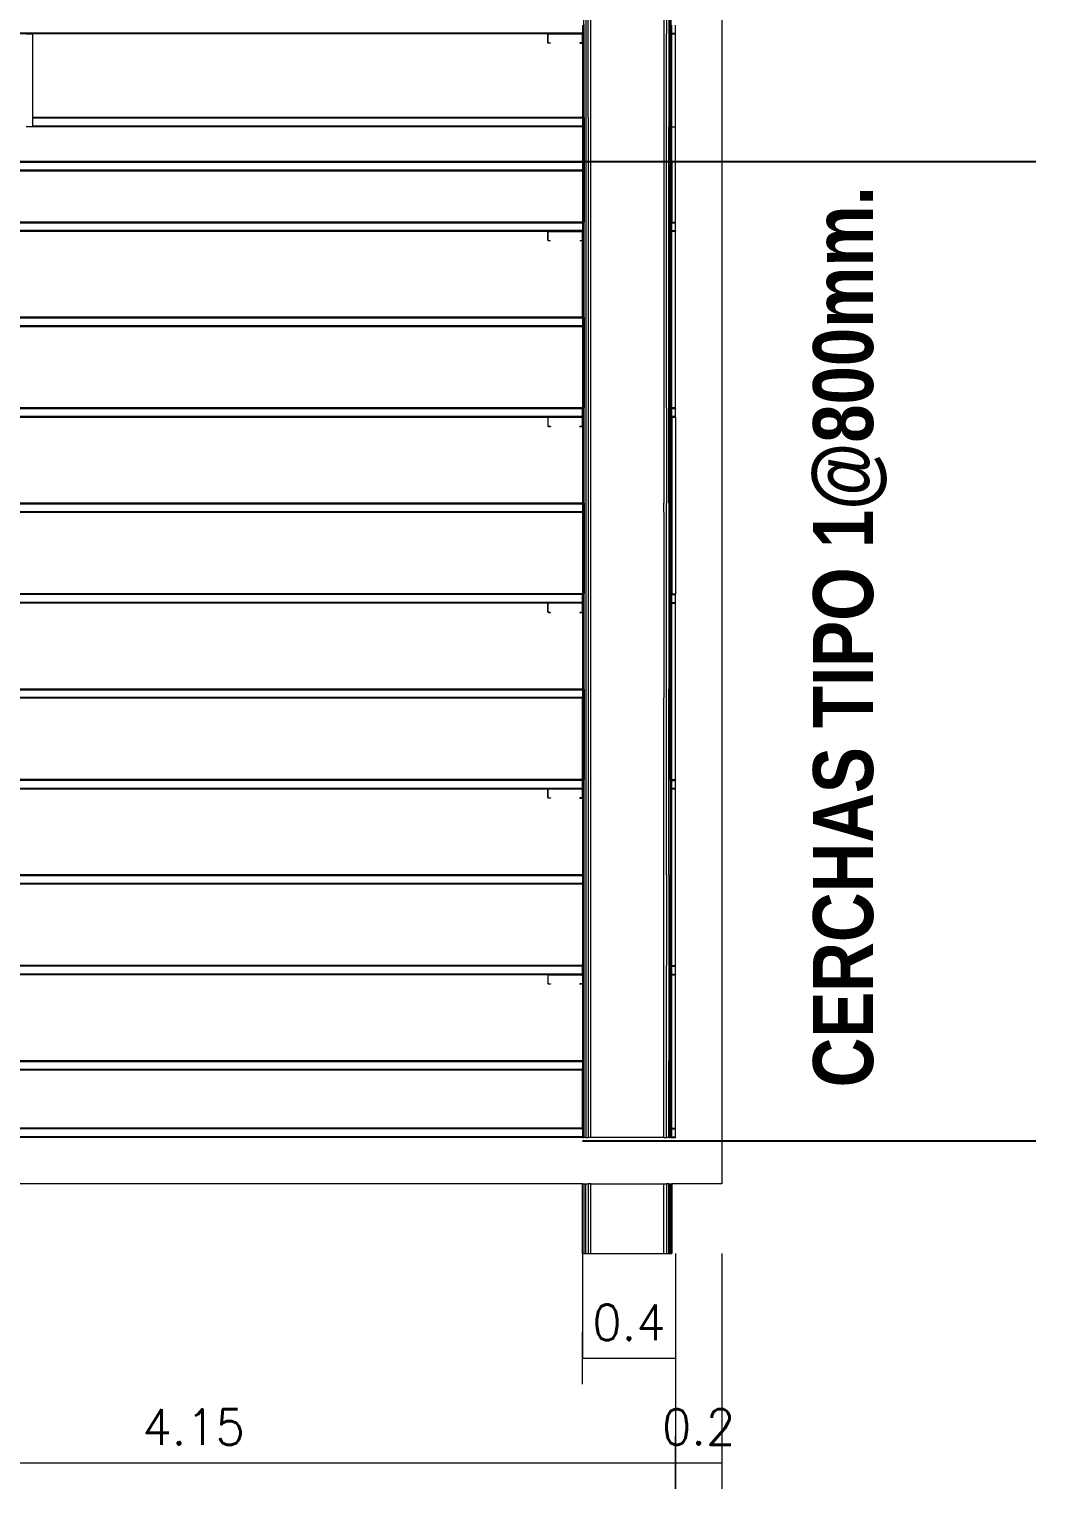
# Model space of a CAD drawing. Header units: millimetres. Extents: x 16 to 499, y 22 to 82.
# Drawn here: x 317.59 to 326.26, y 54.99 to 67.56 of the extents above; entities that cross this region are included whole.
import ezdxf
from ezdxf.enums import TextEntityAlignment as Align

# ---------------------------------------------------------------- set-up
doc = ezdxf.new("R2010")
doc.units = ezdxf.units.MM
doc.layers.add('BARRAS_DE_ACERO', color=7, linetype='Continuous', lineweight=9)
doc.layers.add('COTAS', color=13, linetype='Continuous', lineweight=9)
doc.styles.add('1', font='romans.shx', dxfattribs={"height": 40})
doc.styles.add('CYPETXT', font='romans__.ttf', dxfattribs={"height": 0.2})

msp = doc.modelspace()

# ---------------------------------------------------------------- linework, layer by layer
at = {"color": 2}
for p, q in [((322.361, 66.418), (326.265, 66.418)), ((322.361, 57.989), (326.265, 57.989))]:
    msp.add_line(p, q, dxfattribs=at)
at = {"layer": 'BARRAS_DE_ACERO'}
for p, q in [((323.561, 76.319), (323.561, 66.718)), ((322.431, 58.018), (322.431, 75.918)), ((322.389, 73.975), (322.389, 67.52)), ((323.084, 69.198), (323.084, 67.518)), ((323.121, 69.198), (323.121, 65.898)), ((323.103, 68.377), (323.103, 66.718)), ((322.371, 67.518), (322.371, 68.298)), ((322.408, 66.797), (322.408, 68.3)), ((322.376, 66.797), (322.376, 67.598)), ((317.622, 67.518), (317.622, 66.798)), ((322.371, 66.718), (322.371, 67.518)), ((322.389, 67.52), (322.389, 65.897)), ((323.084, 66.344), (323.084, 67.518)), ((323.131, 67.524), (323.131, 67.592)), ((323.131, 67.522), (323.161, 67.522)), ((323.131, 67.52), (323.131, 67.522)), ((323.131, 67.518), (323.131, 67.519)), ((323.161, 67.522), (323.161, 67.524)), ((322.361, 67.444), (322.361, 66.798)), ((317.622, 66.718), (317.568, 66.718)), ((317.622, 66.797), (317.622, 66.795)), ((317.622, 66.72), (317.622, 66.719)), ((317.622, 66.719), (317.622, 66.718)), ((322.361, 66.718), (317.622, 66.718)), ((322.361, 66.798), (322.361, 66.798)), ((322.361, 66.797), (322.361, 66.795)), ((322.361, 66.795), (322.361, 66.792)), ((322.361, 66.722), (322.361, 66.724)), ((322.361, 66.719), (322.361, 66.718)), ((322.361, 66.718), (322.361, 66.418)), ((322.371, 64.298), (322.371, 66.718)), ((322.408, 66.797), (322.408, 66.34)), ((323.061, 66.797), (323.061, 66.344)), ((323.103, 65.077), (323.103, 66.718)), ((323.131, 66.418), (323.131, 66.718)), ((323.161, 66.418), (323.161, 66.718)), ((323.561, 66.718), (323.561, 66.418)), ((322.361, 66.418), (322.361, 66.417)), ((322.361, 66.415), (322.361, 66.417)), ((322.361, 66.344), (322.361, 66.342)), ((322.361, 66.342), (322.361, 66.34)), ((323.061, 66.344), (323.061, 65.002)), ((323.084, 65.078), (323.084, 66.344)), ((323.131, 66.418), (323.131, 65.898)), ((323.131, 66.418), (323.161, 66.418)), ((323.161, 65.898), (323.161, 66.418)), ((323.561, 66.418), (323.561, 57.618)), ((314.912, 66.34), (322.361, 66.34)), ((322.361, 66.339), (314.912, 66.339)), ((322.361, 66.34), (322.361, 66.339)), ((322.361, 66.338), (322.361, 66.339)), ((322.361, 66.338), (322.361, 65.898)), ((322.408, 66.34), (322.408, 65.004)), ((322.376, 65.078), (322.376, 65.898)), ((323.121, 62.698), (323.121, 65.898)), ((323.131, 65.898), (323.161, 65.898)), ((323.131, 65.898), (323.161, 65.898)), ((323.131, 65.898), (323.131, 65.898)), ((323.131, 65.897), (323.131, 65.898)), ((323.131, 65.895), (323.131, 65.897)), ((323.131, 65.892), (323.131, 65.895)), ((323.131, 65.824), (323.131, 65.892)), ((323.161, 65.898), (323.161, 65.898)), ((323.131, 65.822), (323.131, 65.824)), ((323.131, 65.82), (323.131, 65.822)), ((323.131, 65.822), (323.161, 65.822)), ((323.131, 65.819), (323.131, 65.82)), ((323.131, 65.82), (323.161, 65.82)), ((323.131, 65.818), (323.131, 65.819)), ((323.131, 64.298), (323.131, 65.818)), ((323.131, 65.818), (323.161, 65.818)), ((323.161, 65.822), (323.161, 65.824)), ((323.161, 65.822), (323.161, 65.82)), ((323.161, 65.819), (323.161, 65.818)), ((323.161, 64.298), (323.161, 65.818)), ((322.361, 65.078), (314.912, 65.078)), ((322.361, 64.999), (314.912, 64.999)), ((322.361, 64.998), (314.912, 64.998)), ((322.361, 65.08), (322.361, 65.078)), ((322.361, 65.077), (322.361, 65.078)), ((322.361, 65.072), (322.361, 65.004)), ((322.361, 65.004), (322.361, 65.002)), ((322.361, 65), (322.361, 64.999)), ((322.361, 64.999), (322.361, 64.998)), ((322.376, 65.078), (322.376, 64.298)), ((322.408, 65.004), (322.408, 63.478)), ((323.061, 65.002), (323.061, 63.477)), ((323.084, 64.298), (323.084, 65.078)), ((323.103, 63.477), (323.103, 65.077)), ((322.371, 61.097), (322.371, 64.298)), ((322.376, 63.478), (322.376, 64.298)), ((323.084, 64.298), (323.084, 63.478)), ((323.131, 64.298), (323.131, 64.298)), ((323.131, 64.295), (323.131, 64.297)), ((323.131, 64.224), (323.131, 64.292)), ((323.131, 64.22), (323.131, 64.222)), ((323.161, 64.22), (323.131, 64.22)), ((323.161, 64.295), (323.161, 64.294)), ((323.161, 64.224), (323.161, 64.292)), ((323.161, 64.22), (323.161, 64.222)), ((323.161, 64.218), (323.161, 63.379)), ((322.361, 64.144), (322.361, 63.48)), ((321.062, 63.478), (314.912, 63.478)), ((322.361, 63.478), (314.912, 63.478)), ((322.361, 63.48), (322.361, 63.478)), ((322.361, 63.472), (322.361, 63.404)), ((322.376, 63.478), (322.376, 62.698)), ((322.408, 63.478), (322.408, 62.698)), ((323.061, 63.4), (323.061, 63.477)), ((323.084, 62.698), (323.084, 63.478)), ((323.103, 63.477), (323.103, 61.877)), ((322.361, 63.4), (314.912, 63.4)), ((322.361, 63.399), (314.912, 63.399)), ((322.361, 63.398), (314.912, 63.398)), ((322.361, 63.402), (322.361, 63.4)), ((322.361, 63.398), (322.361, 62.698)), ((322.376, 61.878), (322.376, 62.698)), ((322.408, 62.698), (322.408, 61.804)), ((323.084, 61.878), (323.084, 62.698)), ((323.121, 62.698), (323.121, 61.098)), ((323.131, 62.698), (323.161, 62.698)), ((323.131, 62.698), (323.131, 62.698)), ((323.131, 62.697), (323.131, 62.698)), ((323.131, 62.695), (323.131, 62.697)), ((323.131, 62.692), (323.131, 62.695)), ((323.131, 62.624), (323.131, 62.692)), ((323.131, 62.622), (323.131, 62.624)), ((323.131, 62.62), (323.131, 62.622)), ((323.131, 62.622), (323.161, 62.622)), ((323.131, 62.619), (323.131, 62.62)), ((323.131, 62.618), (323.131, 62.619)), ((323.161, 62.697), (323.161, 62.695)), ((323.161, 62.695), (323.161, 62.694)), ((323.161, 61.098), (323.161, 62.618)), ((322.361, 62.544), (322.361, 61.88)), ((322.361, 61.878), (314.912, 61.878)), ((322.361, 61.88), (322.361, 61.878)), ((322.361, 61.877), (322.361, 61.878)), ((322.361, 61.877), (322.361, 61.875)), ((322.361, 61.872), (322.361, 61.804)), ((322.376, 61.878), (322.376, 61.098)), ((323.084, 61.098), (323.084, 61.878)), ((323.103, 60.277), (323.103, 61.877)), ((322.361, 61.804), (314.912, 61.804)), ((322.361, 61.8), (314.912, 61.8)), ((322.361, 61.799), (314.912, 61.799)), ((322.361, 61.798), (314.912, 61.798)), ((322.361, 61.802), (322.361, 61.8)), ((322.361, 61.8), (322.361, 61.799)), ((322.361, 61.798), (322.361, 61.799)), ((322.361, 61.098), (322.361, 61.798)), ((322.408, 61.804), (322.408, 60.278)), ((323.061, 60.278), (323.061, 61.802)), ((322.371, 59.422), (322.371, 61.097)), ((323.084, 60.278), (323.084, 61.098)), ((323.116, 61.098), (323.116, 59.498)), ((323.121, 58.018), (323.121, 61.098)), ((323.131, 61.098), (323.161, 61.098)), ((323.131, 61.098), (323.161, 61.098)), ((323.131, 61.098), (323.131, 61.098)), ((323.131, 61.097), (323.131, 61.098)), ((323.131, 61.097), (323.131, 61.095)), ((323.131, 61.092), (323.131, 61.095)), ((323.131, 61.024), (323.131, 61.092)), ((323.161, 61.098), (323.161, 61.098)), ((323.161, 61.097), (323.161, 61.095)), ((323.161, 61.095), (323.161, 61.094)), ((322.361, 60.944), (322.361, 60.28)), ((323.131, 61.022), (323.131, 61.024)), ((323.131, 61.02), (323.131, 61.022)), ((323.131, 61.022), (323.161, 61.022)), ((323.131, 61.018), (323.131, 61.019)), ((323.161, 59.498), (323.161, 61.018)), ((322.361, 60.278), (314.912, 60.278)), ((321.062, 60.278), (314.912, 60.278)), ((314.912, 60.275), (322.361, 60.275)), ((322.361, 60.199), (314.912, 60.199)), ((322.361, 60.198), (314.912, 60.198)), ((321.062, 60.278), (322.361, 60.278)), ((322.361, 60.28), (322.361, 60.278)), ((322.361, 60.277), (322.361, 60.278)), ((322.361, 60.278), (322.361, 60.278)), ((322.361, 60.277), (322.361, 60.275)), ((322.361, 60.272), (322.361, 60.204)), ((322.361, 60.199), (322.361, 60.2)), ((322.361, 60.198), (322.361, 60.199)), ((322.361, 60.198), (322.361, 59.498)), ((322.408, 60.278), (322.408, 59.498)), ((323.084, 60.278), (323.084, 59.498)), ((323.103, 60.277), (323.103, 58.678)), ((322.408, 59.498), (322.408, 58.018)), ((323.084, 58.678), (323.084, 59.498)), ((323.131, 59.498), (323.161, 59.498)), ((323.131, 59.498), (323.148, 59.498)), ((323.131, 59.498), (323.131, 59.498)), ((323.131, 59.497), (323.161, 59.497)), ((323.148, 59.498), (323.161, 59.498)), ((323.161, 59.498), (323.161, 59.497)), ((323.161, 59.498), (323.161, 59.498)), ((322.361, 59.344), (322.361, 58.68)), ((322.371, 58.018), (322.371, 59.422)), ((323.131, 59.422), (323.161, 59.422)), ((323.131, 59.42), (323.131, 59.422)), ((323.131, 59.42), (323.161, 59.42)), ((323.131, 59.419), (323.131, 59.42)), ((323.131, 59.418), (323.161, 59.418)), ((323.131, 58.098), (323.131, 59.418)), ((323.161, 59.422), (323.161, 59.424)), ((323.161, 59.422), (323.161, 59.42)), ((323.161, 59.42), (323.161, 59.419)), ((323.161, 59.419), (323.161, 59.418)), ((323.161, 58.098), (323.161, 59.418)), ((322.361, 58.678), (314.912, 58.678)), ((322.361, 58.68), (322.361, 58.678)), ((322.361, 58.677), (322.361, 58.678)), ((322.389, 58.678), (322.389, 58.018)), ((323.084, 58.018), (323.084, 58.678)), ((323.103, 58.018), (323.103, 58.678)), ((322.361, 58.599), (314.912, 58.599)), ((322.361, 58.598), (314.912, 58.598)), ((322.361, 58.672), (322.361, 58.604)), ((322.361, 58.604), (322.361, 58.602)), ((322.361, 58.6), (322.361, 58.599)), ((322.361, 58.598), (322.361, 58.599)), ((322.361, 58.098), (322.361, 58.598)), ((323.131, 58.098), (323.161, 58.098)), ((323.131, 58.098), (323.161, 58.098)), ((323.131, 58.098), (323.131, 58.098)), ((323.131, 58.095), (323.131, 58.092)), ((323.131, 58.024), (323.131, 58.092)), ((323.161, 58.098), (323.161, 58.098)), ((323.161, 58.095), (323.161, 58.094)), ((323.161, 58.024), (323.161, 58.092)), ((323.061, 58.018), (322.431, 58.018)), ((323.061, 58.018), (323.084, 58.018)), ((323.103, 58.018), (323.084, 58.018)), ((323.121, 58.018), (323.116, 58.018)), ((323.121, 58.018), (323.131, 58.018)), ((323.131, 58.024), (323.161, 58.024)), ((323.131, 58.022), (323.161, 58.022)), ((323.131, 58.02), (323.161, 58.02)), ((323.161, 58.022), (323.161, 58.024)), ((323.161, 58.019), (323.161, 58.018)), ((322.361, 57.618), (314.561, 57.618)), ((322.361, 57.018), (322.361, 57.618)), ((322.371, 57.618), (322.371, 57.018)), ((322.376, 57.618), (322.389, 57.618)), ((322.376, 57.018), (322.376, 57.618)), ((322.389, 57.618), (322.408, 57.618)), ((322.389, 57.018), (322.389, 57.618)), ((322.408, 57.618), (322.408, 57.018)), ((322.431, 57.618), (322.408, 57.618)), ((322.431, 57.018), (322.431, 57.618)), ((322.431, 57.618), (323.061, 57.618)), ((323.061, 57.618), (323.084, 57.618)), ((323.061, 57.018), (323.061, 57.618)), ((323.084, 57.618), (323.084, 57.018)), ((323.103, 57.618), (323.084, 57.618)), ((323.103, 57.018), (323.103, 57.618)), ((323.103, 57.618), (323.116, 57.618)), ((323.116, 57.618), (323.121, 57.618)), ((323.116, 57.018), (323.116, 57.618)), ((323.121, 57.018), (323.121, 57.618)), ((323.121, 57.618), (323.131, 57.618)), ((323.131, 57.618), (323.131, 57.018)), ((323.561, 57.618), (323.131, 57.618)), ((322.371, 57.018), (322.361, 57.018)), ((322.371, 57.018), (322.376, 57.018)), ((322.376, 57.018), (322.389, 57.018)), ((322.389, 57.018), (322.408, 57.018)), ((322.408, 57.018), (322.431, 57.018)), ((323.084, 57.018), (323.103, 57.018)), ((323.103, 57.018), (323.116, 57.018))]:
    msp.add_line(p, q, dxfattribs=at)
at = {"layer": 'BARRAS_DE_ACERO', "color": 2}
for p, q in [((322.361, 67.519), (312.011, 67.519)), ((312.067, 67.52), (322.361, 67.52)), ((312.069, 67.522), (322.361, 67.522)), ((322.361, 67.524), (312.07, 67.524)), ((317.568, 67.518), (317.622, 67.518)), ((322.061, 67.515), (322.063, 67.517)), ((322.061, 67.515), (322.061, 67.512)), ((322.061, 67.444), (322.061, 67.512)), ((322.063, 67.517), (322.065, 67.518)), ((322.064, 67.515), (322.063, 67.514)), ((322.063, 67.512), (322.063, 67.514)), ((322.063, 67.512), (322.063, 67.444)), ((322.064, 67.515), (322.065, 67.516)), ((322.065, 67.516), (322.067, 67.516)), ((322.355, 67.518), (322.067, 67.518)), ((322.355, 67.516), (322.067, 67.516)), ((322.357, 67.516), (322.355, 67.516)), ((322.359, 67.517), (322.357, 67.518)), ((322.358, 67.515), (322.357, 67.516)), ((322.361, 67.515), (322.359, 67.517)), ((322.36, 67.518), (322.361, 67.519)), ((322.361, 67.518), (322.36, 67.518)), ((322.361, 67.592), (322.361, 67.524)), ((322.361, 67.524), (322.361, 67.522)), ((322.361, 67.522), (322.361, 67.524)), ((322.361, 67.522), (322.361, 67.52)), ((322.361, 67.522), (322.361, 67.522)), ((322.361, 67.52), (322.361, 67.519)), ((322.361, 67.52), (322.361, 67.52)), ((322.361, 67.519), (322.361, 67.519)), ((322.361, 67.518), (322.361, 67.519)), ((322.361, 67.518), (322.361, 67.512)), ((322.361, 67.512), (322.361, 67.515)), ((322.061, 67.442), (322.061, 67.444)), ((322.063, 67.44), (322.061, 67.442)), ((322.063, 67.443), (322.063, 67.444)), ((322.063, 67.443), (322.064, 67.442)), ((322.065, 67.439), (322.063, 67.44)), ((322.065, 67.441), (322.064, 67.442)), ((322.067, 67.438), (322.065, 67.439)), ((322.085, 67.438), (322.067, 67.438)), ((322.085, 67.438), (322.085, 67.44)), ((322.337, 67.44), (322.337, 67.438)), ((322.355, 67.44), (322.337, 67.44)), ((322.337, 67.438), (322.355, 67.438)), ((322.357, 67.441), (322.355, 67.44)), ((322.355, 67.438), (322.357, 67.439)), ((322.358, 67.442), (322.357, 67.441)), ((322.357, 67.439), (322.359, 67.44)), ((322.361, 67.442), (322.359, 67.44)), ((322.361, 67.442), (322.361, 67.444)), ((307.962, 65.897), (322.361, 65.897)), ((307.962, 65.895), (322.361, 65.895)), ((322.361, 65.898), (314.854, 65.898)), ((322.36, 65.898), (314.912, 65.898)), ((322.361, 65.897), (322.361, 65.895)), ((322.361, 65.897), (322.361, 65.897)), ((322.361, 65.897), (322.361, 65.895)), ((322.361, 65.892), (322.361, 65.824)), ((322.361, 65.82), (307.962, 65.82)), ((314.852, 65.819), (322.361, 65.819)), ((322.067, 65.818), (317.281, 65.818)), ((322.063, 65.817), (322.061, 65.815)), ((322.065, 65.818), (322.063, 65.817)), ((322.063, 65.812), (322.063, 65.744)), ((322.063, 65.743), (322.063, 65.744)), ((322.063, 65.743), (322.064, 65.742)), ((322.063, 65.74), (322.065, 65.739)), ((322.064, 65.815), (322.065, 65.816)), ((322.067, 65.818), (322.065, 65.818)), ((322.065, 65.816), (322.067, 65.816)), ((322.065, 65.739), (322.067, 65.738)), ((322.355, 65.818), (322.067, 65.818)), ((322.067, 65.816), (322.355, 65.816)), ((322.067, 65.74), (322.085, 65.74)), ((322.067, 65.738), (322.085, 65.738)), ((322.085, 65.74), (322.085, 65.738)), ((322.361, 65.822), (322.326, 65.822)), ((322.337, 65.74), (322.337, 65.738)), ((322.337, 65.74), (322.355, 65.74)), ((322.337, 65.738), (322.355, 65.738)), ((322.357, 65.818), (322.355, 65.818)), ((322.355, 65.816), (322.357, 65.816)), ((322.357, 65.741), (322.355, 65.74)), ((322.355, 65.738), (322.357, 65.739)), ((322.359, 65.817), (322.357, 65.818)), ((322.358, 65.815), (322.357, 65.816)), ((322.358, 65.742), (322.357, 65.741)), ((322.359, 65.743), (322.358, 65.742)), ((322.361, 65.815), (322.359, 65.817)), ((322.359, 65.744), (322.359, 65.812)), ((322.359, 65.743), (322.359, 65.744)), ((322.36, 65.818), (322.361, 65.819)), ((322.361, 65.824), (322.361, 65.822)), ((322.361, 65.824), (322.361, 65.822)), ((322.361, 65.822), (322.361, 65.82)), ((322.361, 65.822), (322.361, 65.822)), ((322.361, 65.82), (322.361, 65.822)), ((322.361, 65.82), (322.361, 65.819)), ((322.361, 65.82), (322.361, 65.82)), ((322.361, 65.82), (322.361, 65.819)), ((322.361, 65.819), (322.361, 65.819)), ((322.361, 65.819), (322.361, 65.818)), ((322.361, 65.818), (322.361, 65.812)), ((322.361, 65.812), (322.361, 65.815)), ((322.361, 64.297), (307.962, 64.297)), ((322.361, 64.295), (307.962, 64.295)), ((307.962, 64.292), (322.361, 64.292)), ((307.962, 64.222), (322.326, 64.222)), ((307.962, 64.22), (322.361, 64.22)), ((314.852, 64.219), (322.361, 64.219)), ((322.361, 64.298), (314.854, 64.298)), ((317.281, 64.218), (322.067, 64.218)), ((322.063, 64.217), (322.061, 64.215)), ((322.061, 64.212), (322.061, 64.215)), ((322.061, 64.212), (322.061, 64.144)), ((322.063, 64.217), (322.065, 64.218)), ((322.064, 64.215), (322.065, 64.216)), ((322.067, 64.218), (322.065, 64.218)), ((322.065, 64.216), (322.067, 64.216)), ((322.355, 64.218), (322.067, 64.218)), ((322.355, 64.216), (322.067, 64.216)), ((322.361, 64.222), (322.326, 64.222)), ((322.357, 64.218), (322.355, 64.218)), ((322.36, 64.218), (322.355, 64.218)), ((322.355, 64.216), (322.357, 64.216)), ((322.359, 64.217), (322.357, 64.218)), ((322.358, 64.215), (322.357, 64.216)), ((322.358, 64.215), (322.359, 64.214)), ((322.361, 64.215), (322.359, 64.217)), ((322.359, 64.214), (322.359, 64.212)), ((322.359, 64.144), (322.359, 64.212)), ((322.36, 64.218), (322.361, 64.219)), ((322.361, 64.218), (322.36, 64.218)), ((322.361, 64.298), (322.361, 64.297)), ((322.361, 64.298), (322.361, 64.298)), ((322.361, 64.297), (322.361, 64.297)), ((322.361, 64.224), (322.361, 64.292)), ((322.361, 64.222), (322.361, 64.22)), ((322.361, 64.22), (322.361, 64.219)), ((322.361, 64.22), (322.361, 64.22)), ((322.361, 64.219), (322.361, 64.219)), ((322.361, 64.218), (322.361, 64.219)), ((322.361, 64.218), (322.361, 64.212)), ((322.361, 64.212), (322.361, 64.215)), ((322.061, 64.144), (322.061, 64.142)), ((322.063, 64.143), (322.063, 64.144)), ((322.063, 64.143), (322.064, 64.142)), ((322.067, 64.138), (322.065, 64.139)), ((322.067, 64.14), (322.085, 64.14)), ((322.067, 64.138), (322.085, 64.138)), ((322.085, 64.14), (322.085, 64.138)), ((322.337, 64.14), (322.355, 64.14)), ((322.337, 64.138), (322.337, 64.14)), ((322.337, 64.138), (322.355, 64.138)), ((322.357, 64.141), (322.355, 64.14)), ((322.355, 64.138), (322.357, 64.139)), ((322.358, 64.142), (322.357, 64.141)), ((322.357, 64.139), (322.359, 64.14)), ((322.358, 64.142), (322.359, 64.143)), ((322.359, 64.144), (322.359, 64.143)), ((314.856, 62.698), (322.361, 62.698)), ((314.912, 62.698), (322.36, 62.698)), ((322.361, 62.698), (322.361, 62.698)), ((322.361, 62.698), (322.361, 62.697)), ((322.361, 62.622), (307.962, 62.622)), ((307.962, 62.62), (322.361, 62.62)), ((322.067, 62.618), (317.281, 62.618)), ((322.063, 62.617), (322.061, 62.615)), ((322.061, 62.612), (322.061, 62.615)), ((322.061, 62.612), (322.061, 62.544)), ((322.065, 62.618), (322.063, 62.617)), ((322.065, 62.616), (322.064, 62.615)), ((322.067, 62.618), (322.065, 62.618)), ((322.067, 62.616), (322.065, 62.616)), ((322.355, 62.618), (322.067, 62.618)), ((322.355, 62.616), (322.067, 62.616)), ((322.357, 62.618), (322.355, 62.618)), ((322.36, 62.618), (322.355, 62.618)), ((322.355, 62.616), (322.357, 62.616)), ((322.358, 62.615), (322.357, 62.616)), ((322.358, 62.615), (322.359, 62.614)), ((322.359, 62.612), (322.359, 62.614)), ((322.36, 62.618), (322.361, 62.619)), ((322.361, 62.618), (322.36, 62.618)), ((322.361, 62.697), (322.361, 62.695)), ((322.361, 62.697), (322.361, 62.695)), ((322.361, 62.697), (322.361, 62.697)), ((322.361, 62.622), (322.361, 62.62)), ((322.361, 62.622), (322.361, 62.622)), ((322.361, 62.62), (322.361, 62.619)), ((322.361, 62.62), (322.361, 62.62)), ((322.361, 62.619), (322.361, 62.619)), ((322.361, 62.618), (322.361, 62.619)), ((322.361, 62.612), (322.361, 62.618)), ((322.361, 62.612), (322.361, 62.615)), ((322.061, 62.544), (322.061, 62.542)), ((322.061, 62.542), (322.063, 62.54)), ((322.063, 62.543), (322.064, 62.542)), ((322.063, 62.54), (322.065, 62.539)), ((322.065, 62.539), (322.067, 62.538)), ((322.067, 62.54), (322.085, 62.54)), ((322.067, 62.538), (322.085, 62.538)), ((322.085, 62.538), (322.085, 62.54)), ((322.337, 62.54), (322.355, 62.54)), ((322.337, 62.54), (322.337, 62.538)), ((322.337, 62.538), (322.355, 62.538)), ((322.355, 62.54), (322.357, 62.541)), ((322.355, 62.538), (322.357, 62.539)), ((322.357, 62.539), (322.359, 62.54)), ((322.361, 62.542), (322.359, 62.54)), ((322.361, 62.542), (322.361, 62.544)), ((322.361, 61.097), (314.854, 61.097)), ((322.36, 61.098), (314.912, 61.098)), ((322.361, 61.098), (322.361, 61.098)), ((322.361, 61.097), (322.361, 61.097)), ((322.361, 61.024), (322.361, 61.092)), ((307.962, 61.024), (322.361, 61.024)), ((314.57, 61.02), (322.361, 61.02)), ((322.361, 61.019), (314.852, 61.019)), ((317.281, 61.018), (322.067, 61.018)), ((322.061, 60.944), (322.061, 60.942)), ((322.064, 61.015), (322.063, 61.014)), ((322.063, 61.012), (322.063, 61.014)), ((322.063, 61.012), (322.063, 60.944)), ((322.063, 60.943), (322.063, 60.944)), ((322.063, 60.943), (322.064, 60.942)), ((322.064, 61.015), (322.065, 61.016)), ((322.064, 60.942), (322.065, 60.941)), ((322.067, 60.94), (322.065, 60.941)), ((322.355, 61.018), (322.067, 61.018)), ((322.067, 60.94), (322.085, 60.94)), ((322.085, 60.938), (322.067, 60.938)), ((322.085, 60.94), (322.085, 60.938)), ((322.355, 60.94), (322.337, 60.94)), ((322.337, 60.938), (322.337, 60.94)), ((322.337, 60.938), (322.355, 60.938)), ((322.355, 61.016), (322.357, 61.016)), ((322.355, 60.94), (322.357, 60.941)), ((322.358, 61.015), (322.357, 61.016)), ((322.358, 61.015), (322.359, 61.014)), ((322.359, 61.014), (322.359, 61.012)), ((322.359, 60.944), (322.359, 61.012)), ((322.361, 61.019), (322.36, 61.018)), ((322.361, 61.018), (322.36, 61.018)), ((322.361, 61.022), (322.361, 61.024)), ((322.361, 61.022), (322.361, 61.02)), ((322.361, 61.022), (322.361, 61.022)), ((322.361, 61.02), (322.361, 61.019)), ((322.361, 61.019), (322.361, 61.02)), ((322.361, 61.02), (322.361, 61.02)), ((322.361, 61.019), (322.361, 61.018)), ((322.361, 61.019), (322.361, 61.019)), ((322.361, 61.018), (322.361, 61.012)), ((322.361, 60.942), (322.361, 60.944)), ((307.962, 59.497), (322.361, 59.497)), ((307.962, 59.495), (322.361, 59.495)), ((322.361, 59.498), (314.861, 59.498)), ((322.36, 59.498), (314.912, 59.498)), ((322.361, 59.498), (322.361, 59.498)), ((322.361, 59.498), (322.361, 59.497)), ((322.361, 59.497), (322.361, 59.495)), ((322.361, 59.497), (322.361, 59.495)), ((322.361, 59.497), (322.361, 59.497)), ((322.361, 59.424), (322.361, 59.492)), ((322.361, 59.424), (307.962, 59.424)), ((322.326, 59.422), (307.962, 59.422)), ((322.361, 59.42), (314.57, 59.42)), ((322.361, 59.419), (314.858, 59.419)), ((322.067, 59.418), (317.281, 59.418)), ((322.061, 59.415), (322.063, 59.417)), ((322.061, 59.415), (322.061, 59.412)), ((322.061, 59.412), (322.061, 59.344)), ((322.065, 59.418), (322.063, 59.417)), ((322.063, 59.412), (322.063, 59.344)), ((322.065, 59.416), (322.064, 59.415)), ((322.064, 59.342), (322.065, 59.341)), ((322.065, 59.418), (322.067, 59.418)), ((322.067, 59.416), (322.065, 59.416)), ((322.067, 59.34), (322.065, 59.341)), ((322.067, 59.418), (322.355, 59.418)), ((322.355, 59.416), (322.067, 59.416)), ((322.067, 59.34), (322.085, 59.34)), ((322.085, 59.338), (322.067, 59.338)), ((322.085, 59.34), (322.085, 59.338)), ((322.337, 59.338), (322.337, 59.34)), ((322.355, 59.34), (322.337, 59.34)), ((322.355, 59.338), (322.337, 59.338)), ((322.355, 59.416), (322.357, 59.416)), ((322.355, 59.34), (322.357, 59.341)), ((322.355, 59.338), (322.357, 59.339)), ((322.357, 59.418), (322.359, 59.417)), ((322.358, 59.415), (322.357, 59.416)), ((322.358, 59.342), (322.357, 59.341)), ((322.359, 59.414), (322.358, 59.415)), ((322.359, 59.343), (322.358, 59.342)), ((322.359, 59.417), (322.361, 59.415)), ((322.359, 59.412), (322.359, 59.414)), ((322.359, 59.412), (322.359, 59.344)), ((322.359, 59.343), (322.359, 59.344)), ((322.36, 59.418), (322.361, 59.419)), ((322.361, 59.418), (322.36, 59.418)), ((322.361, 59.422), (322.361, 59.424)), ((322.361, 59.424), (322.361, 59.422)), ((322.361, 59.422), (322.361, 59.42)), ((322.361, 59.42), (322.361, 59.419)), ((322.361, 59.42), (322.361, 59.42)), ((322.361, 59.419), (322.361, 59.419)), ((322.361, 58.098), (317.194, 58.098)), ((317.194, 58.098), (322.36, 58.098)), ((317.194, 58.097), (322.329, 58.097)), ((317.194, 58.095), (322.361, 58.095)), ((322.361, 58.092), (317.194, 58.092)), ((322.361, 58.097), (322.361, 58.095)), ((322.361, 58.097), (322.361, 58.097)), ((314.861, 58.024), (322.361, 58.024)), ((322.361, 58.022), (314.861, 58.022)), ((322.36, 58.018), (322.361, 58.018)), ((322.361, 58.024), (322.361, 58.022)), ((322.361, 58.022), (322.361, 58.02)), ((322.361, 58.02), (322.361, 58.02)), ((322.361, 58.02), (322.361, 58.019)), ((322.361, 58.02), (322.361, 58.019)), ((322.361, 58.019), (322.361, 58.019)), ((322.361, 58.019), (322.361, 58.018)), ((322.361, 58.018), (322.371, 58.018)), ((322.371, 58.018), (322.376, 58.018)), ((322.389, 58.018), (322.376, 58.018)), ((322.389, 58.018), (322.408, 58.018)), ((322.431, 58.018), (322.408, 58.018))]:
    msp.add_line(p, q, dxfattribs=at)
at = {"layer": 'BARRAS_DE_ACERO'}
for points in [[(323.061, 69.977), (323.061, 69.9), (323.061, 68.377), (323.061, 68.3), (323.061, 66.797)], [(323.116, 65.898), (323.116, 67.597), (323.116, 69.198)], [(323.131, 67.522), (323.131, 67.524), (323.161, 67.524), (323.161, 67.592)], [(323.131, 67.519), (323.131, 67.52), (323.161, 67.52), (323.161, 67.522)], [(323.131, 67.519), (323.161, 67.519), (323.161, 67.52)], [(323.131, 66.718), (323.131, 67.518), (323.161, 67.518), (323.161, 67.519)], [(323.131, 66.718), (323.161, 66.718), (323.161, 67.518)], [(317.622, 66.797), (322.361, 66.797), (322.361, 66.798)], [(322.361, 66.798), (317.622, 66.798), (317.622, 66.798)], [(322.361, 66.798), (317.622, 66.798), (317.622, 66.797)], [(322.361, 66.795), (317.622, 66.795), (317.622, 66.794), (317.622, 66.792)], [(322.361, 66.792), (322.361, 66.724), (317.622, 66.724), (317.622, 66.722)], [(322.361, 66.792), (317.622, 66.792), (317.622, 66.724)], [(317.622, 66.72), (322.361, 66.72), (322.361, 66.722)], [(322.361, 66.722), (317.622, 66.722), (317.622, 66.72)], [(317.622, 66.719), (322.361, 66.719), (322.361, 66.72)], [(322.376, 66.797), (322.376, 66.344), (322.376, 65.898)], [(322.361, 66.417), (314.912, 66.417), (314.912, 66.415)], [(322.361, 66.412), (322.361, 66.344), (314.912, 66.344), (314.912, 66.342)], [(322.361, 66.342), (314.912, 66.342), (314.912, 66.34)], [(322.361, 66.338), (314.912, 66.338), (314.912, 66.339)], [(322.389, 65.897), (322.389, 60.278), (322.389, 59.498), (322.389, 58.678)], [(323.116, 61.098), (323.116, 62.698), (323.116, 64.298), (323.116, 65.898)], [(323.131, 65.897), (323.161, 65.897), (323.161, 65.898)], [(323.131, 65.895), (323.161, 65.895), (323.161, 65.897)], [(323.131, 65.892), (323.161, 65.892), (323.161, 65.894), (323.161, 65.895)], [(323.131, 65.824), (323.161, 65.824), (323.161, 65.892)], [(322.361, 65.08), (322.361, 65.744), (322.361, 65.742), (322.359, 65.74), (322.357, 65.739)], [(323.131, 65.819), (323.161, 65.819), (323.161, 65.82)], [(321.062, 65.078), (314.912, 65.078), (314.912, 65.077)], [(314.912, 65.075), (314.912, 65.072), (322.361, 65.072), (322.361, 65.075)], [(322.361, 65.004), (314.912, 65.004), (314.912, 65.002)], [(321.062, 65.078), (322.361, 65.078), (322.361, 65.078)], [(322.361, 64.998), (322.361, 64.298), (322.361, 64.298)], [(323.161, 64.298), (323.131, 64.298), (323.131, 64.297)], [(323.131, 64.298), (323.161, 64.298), (323.161, 64.298)], [(323.131, 64.297), (323.161, 64.297), (323.161, 64.298)], [(323.131, 64.295), (323.161, 64.295), (323.161, 64.297)], [(323.131, 64.295), (323.131, 64.292), (323.161, 64.292), (323.161, 64.294)], [(323.131, 64.218), (323.131, 64.219), (323.131, 64.22)], [(323.131, 64.219), (323.161, 64.219), (323.161, 64.22)], [(323.131, 64.218), (323.161, 64.218), (323.161, 64.219)], [(323.131, 64.218), (323.131, 62.698), (323.161, 62.698)], [(314.912, 63.475), (322.361, 63.475), (322.361, 63.477), (322.361, 63.478)], [(322.361, 63.477), (314.912, 63.477), (314.912, 63.475)], [(314.912, 63.472), (322.361, 63.472), (322.361, 63.475)], [(321.062, 63.478), (322.361, 63.478), (322.361, 63.478)], [(322.361, 63.404), (322.361, 63.402), (314.912, 63.402), (314.912, 63.4), (314.912, 63.399)], [(322.361, 63.404), (314.912, 63.404), (314.912, 63.402)], [(322.361, 63.4), (322.361, 63.399), (322.361, 63.398)], [(323.061, 63.4), (323.061, 61.875), (323.061, 61.802)], [(323.161, 63.379), (323.161, 62.698), (323.161, 62.698)], [(323.131, 62.697), (323.161, 62.697), (323.161, 62.698)], [(323.131, 62.695), (323.161, 62.695), (323.161, 62.695)], [(323.131, 62.692), (323.161, 62.692), (323.161, 62.694)], [(323.131, 62.624), (323.161, 62.624), (323.161, 62.692)], [(323.131, 62.62), (323.161, 62.62), (323.161, 62.622), (323.161, 62.624)], [(323.131, 62.619), (323.161, 62.619), (323.161, 62.62)], [(323.131, 61.098), (323.131, 62.618), (323.161, 62.618), (323.161, 62.619)], [(321.062, 61.878), (314.912, 61.878), (314.912, 61.877)], [(322.361, 61.877), (314.912, 61.877), (314.912, 61.875), (322.361, 61.875)], [(314.912, 61.875), (314.912, 61.872), (322.361, 61.872), (322.361, 61.875)], [(321.062, 61.878), (322.361, 61.878), (322.361, 61.878)], [(314.912, 61.802), (322.361, 61.802), (322.361, 61.804)], [(322.376, 58.018), (322.376, 58.678), (322.376, 59.498), (322.376, 60.278), (322.376, 61.098)], [(323.131, 61.097), (323.161, 61.097), (323.161, 61.098)], [(323.131, 61.095), (323.161, 61.095), (323.161, 61.095)], [(323.131, 61.092), (323.161, 61.092), (323.161, 61.094)], [(323.131, 61.024), (323.161, 61.024), (323.161, 61.092)], [(323.131, 59.498), (323.131, 61.018), (323.161, 61.018), (323.161, 61.019)], [(323.161, 61.02), (323.161, 61.022), (323.161, 61.024)], [(322.361, 60.277), (314.912, 60.277), (314.912, 60.275)], [(314.912, 60.272), (322.361, 60.272), (322.361, 60.275)], [(314.912, 60.202), (314.912, 60.2), (322.361, 60.2), (322.361, 60.202)], [(323.061, 58.018), (323.061, 59.498), (323.061, 60.278)], [(323.103, 58.018), (323.116, 58.018), (323.116, 59.498)], [(323.131, 59.422), (323.131, 59.424), (323.131, 59.492), (323.131, 59.495), (323.131, 59.497), (323.131, 59.498)], [(323.131, 59.495), (323.161, 59.495), (323.161, 59.497)], [(323.131, 59.492), (323.161, 59.492), (323.161, 59.495)], [(323.131, 59.424), (323.161, 59.424), (323.161, 59.492)], [(323.131, 59.418), (323.131, 59.419), (323.161, 59.419)], [(321.062, 58.678), (314.912, 58.678), (314.912, 58.677)], [(321.062, 58.678), (322.361, 58.678), (322.361, 58.678)], [(314.912, 58.675), (314.912, 58.672), (322.361, 58.672), (322.361, 58.675)], [(322.361, 58.604), (314.912, 58.604), (314.912, 58.602), (322.361, 58.602)], [(314.912, 58.602), (314.912, 58.6), (322.361, 58.6), (322.361, 58.602)], [(323.131, 58.097), (323.161, 58.097), (323.161, 58.098)], [(323.131, 58.095), (323.131, 58.097), (323.131, 58.098)], [(323.131, 58.095), (323.161, 58.095), (323.161, 58.097)], [(323.131, 58.092), (323.161, 58.092), (323.161, 58.094)], [(323.131, 58.019), (323.131, 58.02), (323.131, 58.022), (323.131, 58.024)], [(323.161, 58.019), (323.131, 58.019), (323.131, 58.018), (323.161, 58.018)], [(323.161, 58.019), (323.161, 58.02), (323.161, 58.022)], [(322.361, 57.618), (322.371, 57.618), (322.376, 57.618)], [(322.431, 57.018), (323.061, 57.018), (323.084, 57.018)], [(323.116, 57.018), (323.121, 57.018), (323.131, 57.018)]]:
    msp.add_lwpolyline(points, dxfattribs=at)
at = {"layer": 'BARRAS_DE_ACERO', "color": 2}
for points in [[(322.065, 67.518), (322.067, 67.518), (317.622, 67.518)], [(322.36, 67.518), (322.355, 67.518), (322.357, 67.518)], [(322.358, 67.515), (322.359, 67.514), (322.359, 67.512)], [(322.358, 67.442), (322.359, 67.443), (322.359, 67.444), (322.359, 67.512)], [(322.361, 67.522), (322.361, 67.52), (322.361, 67.519)], [(322.065, 67.441), (322.067, 67.44), (322.085, 67.44)], [(307.962, 65.895), (307.962, 65.892), (322.361, 65.892)], [(322.361, 65.898), (322.36, 65.898), (322.361, 65.898)], [(322.361, 65.898), (322.361, 65.898), (322.361, 65.897)], [(322.361, 65.898), (322.361, 65.898), (322.361, 65.897)], [(322.361, 65.824), (307.962, 65.824), (307.962, 65.822), (322.326, 65.822)], [(322.061, 65.744), (322.061, 65.812), (322.061, 65.815)], [(322.061, 65.744), (322.061, 65.742), (322.063, 65.74)], [(322.064, 65.815), (322.063, 65.814), (322.063, 65.812)], [(322.067, 65.74), (322.065, 65.741), (322.064, 65.742)], [(322.361, 65.818), (322.36, 65.818), (322.355, 65.818)], [(322.358, 65.815), (322.359, 65.814), (322.359, 65.812)], [(322.361, 64.222), (322.361, 64.224), (307.962, 64.224)], [(314.858, 64.298), (314.912, 64.298), (322.36, 64.298)], [(322.064, 64.215), (322.063, 64.214), (322.063, 64.212), (322.063, 64.144)], [(322.361, 64.298), (322.36, 64.298), (322.361, 64.298)], [(322.361, 64.298), (322.361, 64.297), (322.361, 64.295)], [(322.361, 64.297), (322.361, 64.295), (322.361, 64.292)], [(322.361, 64.295), (322.361, 64.295), (322.361, 64.292)], [(322.361, 64.222), (322.361, 64.222), (322.361, 64.224)], [(322.361, 64.222), (322.361, 64.22), (322.361, 64.219)], [(322.061, 64.142), (322.063, 64.14), (322.065, 64.139)], [(322.067, 64.14), (322.065, 64.141), (322.064, 64.142)], [(322.361, 64.144), (322.361, 64.142), (322.359, 64.14)], [(322.361, 62.698), (322.36, 62.698), (322.361, 62.698)], [(322.361, 62.697), (322.361, 62.698), (322.361, 62.698)], [(322.361, 62.697), (307.962, 62.697), (307.962, 62.695), (322.361, 62.695)], [(322.361, 62.624), (322.361, 62.692), (307.962, 62.692), (307.962, 62.624)], [(322.361, 62.622), (322.361, 62.624), (307.962, 62.624)], [(314.561, 62.619), (314.852, 62.619), (322.361, 62.619)], [(322.064, 62.615), (322.063, 62.614), (322.063, 62.612)], [(322.063, 62.543), (322.063, 62.544), (322.063, 62.612)], [(322.357, 62.618), (322.359, 62.617), (322.361, 62.615)], [(322.359, 62.543), (322.359, 62.544), (322.359, 62.612)], [(322.361, 62.624), (322.361, 62.622), (322.361, 62.62), (322.361, 62.619)], [(322.067, 62.54), (322.065, 62.541), (322.064, 62.542)], [(322.359, 62.543), (322.358, 62.542), (322.357, 62.541)], [(307.962, 61.097), (307.962, 61.095), (322.361, 61.095)], [(322.361, 61.092), (307.962, 61.092), (307.962, 61.024)], [(322.361, 61.098), (314.855, 61.098), (314.569, 61.098)], [(322.361, 61.098), (322.36, 61.098), (322.361, 61.098)], [(322.361, 61.097), (322.361, 61.098), (322.361, 61.098)], [(322.361, 61.098), (322.361, 61.097), (322.361, 61.095)], [(322.361, 61.097), (322.361, 61.095), (322.361, 61.092)], [(322.361, 61.095), (322.361, 61.095), (322.361, 61.092)], [(307.962, 61.02), (307.962, 61.022), (322.361, 61.022)], [(322.061, 61.015), (322.063, 61.017), (322.065, 61.018), (322.067, 61.018)], [(322.061, 60.944), (322.061, 61.012), (322.061, 61.015)], [(322.067, 60.938), (322.065, 60.939), (322.063, 60.94), (322.061, 60.942)], [(322.355, 61.016), (322.067, 61.016), (322.065, 61.016)], [(322.357, 61.018), (322.355, 61.018), (322.36, 61.018)], [(322.361, 60.942), (322.359, 60.94), (322.357, 60.939), (322.355, 60.938)], [(322.357, 61.018), (322.359, 61.017), (322.361, 61.015), (322.361, 61.012)], [(322.359, 60.944), (322.359, 60.943), (322.358, 60.942), (322.357, 60.941)], [(322.361, 61.024), (322.361, 61.022), (322.361, 61.02)], [(322.361, 59.492), (307.962, 59.492), (307.962, 59.424)], [(322.361, 59.498), (322.36, 59.498), (322.361, 59.498)], [(322.361, 59.497), (322.361, 59.498), (322.361, 59.498)], [(322.067, 59.338), (322.065, 59.339), (322.063, 59.34), (322.061, 59.342), (322.061, 59.344)], [(322.064, 59.415), (322.063, 59.414), (322.063, 59.412)], [(322.064, 59.342), (322.063, 59.343), (322.063, 59.344)], [(322.326, 59.422), (322.361, 59.422), (322.361, 59.422), (322.361, 59.42)], [(322.36, 59.418), (322.355, 59.418), (322.357, 59.418)], [(322.361, 59.344), (322.361, 59.342), (322.359, 59.34), (322.357, 59.339)], [(322.361, 59.42), (322.361, 59.419), (322.361, 59.418), (322.361, 59.412), (322.361, 59.415)], [(322.361, 58.098), (322.361, 58.098), (322.361, 58.097), (322.329, 58.097)], [(322.361, 58.098), (322.36, 58.098), (322.361, 58.098)], [(322.361, 58.098), (322.361, 58.098), (322.361, 58.097), (322.361, 58.095)], [(322.361, 58.092), (322.361, 58.024), (322.361, 58.022)], [(322.361, 58.02), (314.861, 58.02), (314.861, 58.019)], [(322.361, 58.019), (314.861, 58.019), (314.861, 58.018)], [(322.361, 58.019), (322.36, 58.018), (317.193, 58.018)], [(322.361, 58.022), (322.361, 58.022), (322.361, 58.02)]]:
    msp.add_lwpolyline(points, dxfattribs=at)
at = {"layer": 'BARRAS_DE_ACERO'}
for points in [[(322.361, 66.418), (314.912, 66.418), (314.912, 66.418), (322.361, 66.418), (322.361, 66.418)], [(322.361, 66.415), (314.912, 66.415), (314.912, 66.412), (322.361, 66.412), (322.361, 66.415)], [(322.361, 65.077), (314.912, 65.077), (314.912, 65.075), (322.361, 65.075), (322.361, 65.077)], [(322.361, 65.002), (314.912, 65.002), (314.912, 65), (322.361, 65), (322.361, 65.002)], [(323.131, 64.222), (323.161, 64.222), (323.161, 64.224), (323.131, 64.224), (323.131, 64.222)], [(323.131, 61.019), (323.161, 61.019), (323.161, 61.02), (323.131, 61.02), (323.131, 61.019)], [(322.361, 60.204), (314.912, 60.204), (314.912, 60.202), (322.361, 60.202), (322.361, 60.204)], [(322.361, 58.677), (314.912, 58.677), (314.912, 58.675), (322.361, 58.675), (322.361, 58.677)]]:
    msp.add_lwpolyline(points, close=True, dxfattribs=at)
at = {"layer": 'BARRAS_DE_ACERO', "color": 2}
for points in [[(322.361, 65.895), (322.361, 65.895), (322.361, 65.892), (322.361, 65.895)], [(322.361, 62.695), (322.361, 62.695), (322.361, 62.692), (322.361, 62.695)], [(322.361, 59.495), (322.361, 59.495), (322.361, 59.492), (322.361, 59.495)], [(322.361, 58.095), (322.361, 58.095), (322.361, 58.092), (322.361, 58.095)]]:
    msp.add_lwpolyline(points, close=True, dxfattribs=at)
at = {"layer": 'COTAS'}
for p, q in [((322.361, 57.018), (322.361, 56.118)), ((323.161, 57.018), (323.161, 55.218)), ((323.561, 57.018), (323.561, 55.218)), ((322.361, 55.893), (322.361, 56.343)), ((323.161, 56.343), (323.161, 55.893)), ((322.361, 56.118), (323.161, 56.118)), ((323.161, 55.443), (323.161, 54.993)), ((323.161, 54.993), (323.161, 55.443)), ((323.561, 55.443), (323.561, 54.993)), ((314.861, 55.218), (323.161, 55.218)), ((323.161, 55.218), (323.561, 55.218))]:
    msp.add_line(p, q, dxfattribs=at)

# ---------------------------------------------------------------- texts
at = {"color": 4, "insert": (324.346, 58.449), "char_height": 0.5174, "width": 17.91231, "attachment_point": 1, "rotation": 90, "style": '1'}
msp.add_mtext('{\\fSwis721 Cn BT|b1|i0|c0|p34;CERCHAS TIPO 1@800mm.}', dxfattribs=at)
at = {"layer": 'COTAS', "style": 'CYPETXT'}
for s, width, p, p2 in [('0.4', 0.84919, (322.446, 56.272), (323.076, 56.272)), ('4.15', 0.850312, (318.57, 55.372), (319.452, 55.372)), ('0.2', 0.84919, (323.046, 55.372), (323.676, 55.372))]:
    msp.add_text(s, height=0.3067, dxfattribs=dict(at, width=width)).set_placement(p, p2, align=Align.FIT)

doc.saveas('drawing.dxf')
